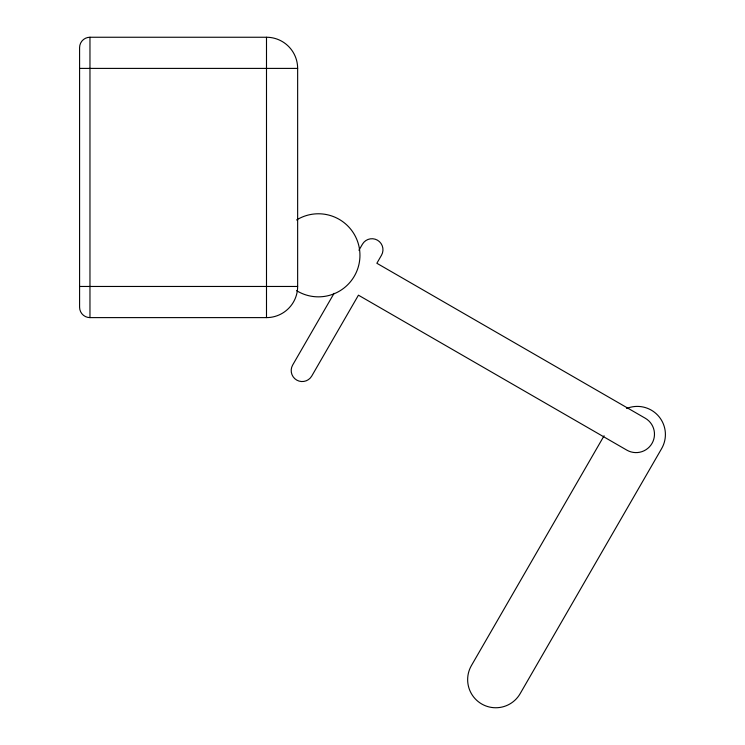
<?xml version="1.0" encoding="UTF-8"?>
<svg xmlns="http://www.w3.org/2000/svg" width="745" height="745" viewBox="0 0 745 745"><rect width="100%" height="100%" fill="white"/><g stroke="black" fill="none" stroke-linecap="round" stroke-linejoin="round"><path stroke-width="1.12" d="M334.086 293.306L292.664 365.041A11.017 11.017 0 0 0 296.696 380.08A11.017 11.017 0 0 0 311.745 376.048L358.438 295.178L626.843 450.138A18.42 18.42 0 0 0 652.015 443.396A18.42 18.42 0 0 0 645.272 418.234L376.858 263.264L381.496 255.237A11.017 11.017 0 0 0 377.464 240.188A11.017 11.017 0 0 0 362.424 244.22L358.932 250.264M604.083 435.778L471.38 665.63A28.124 28.124 0 0 0 481.708 703.988A28.124 28.124 0 0 0 520.094 693.753L661.644 448.574A28.124 28.124 0 0 0 626.61 408.502M89.968 37.25L266.496 37.25A31.15 31.15 0 0 1 297.646 68.4L297.646 286.462A31.15 31.15 0 0 1 266.496 317.612L89.968 317.612A10.383 10.383 0 0 1 79.585 307.229L79.585 47.633A10.383 10.383 0 0 1 89.968 37.25L89.968 317.612M79.585 68.4L297.646 68.4M79.585 286.462L297.646 286.462M266.496 37.25L266.496 317.612M296.575 219.98A41.534 41.534 0 0 1 349.964 228.296A41.534 41.534 0 0 1 349.964 282.327A41.534 41.534 0 0 1 296.575 290.643"/></g></svg>
